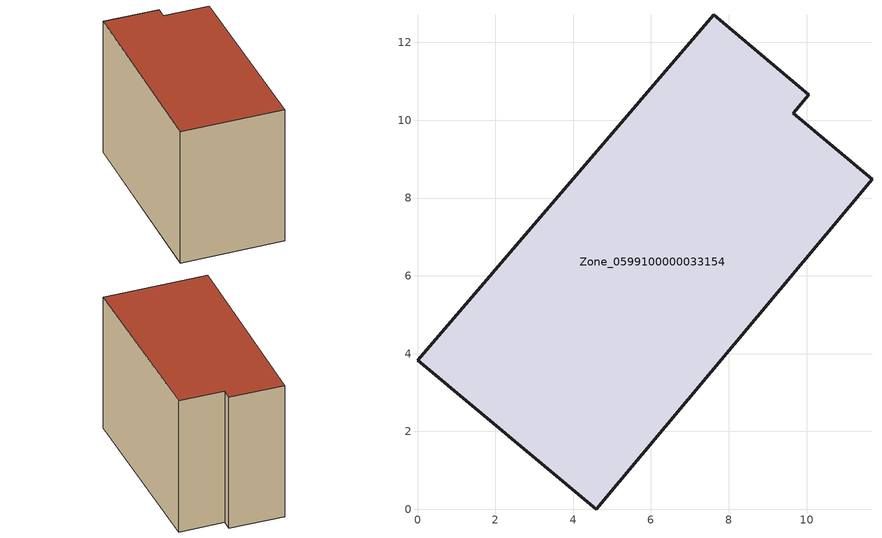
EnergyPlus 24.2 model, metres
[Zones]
Zone_0599100000033154
 floor ground (C_G): 0,3.83 7.61,12.71 10.06,10.65 9.65,10.18 11.68,8.48 4.6,0 z0
 wall outside (C_F): 4.6,0 11.68,8.48 9.65,10.18 10.06,10.65 7.61,12.71 0,3.83 4.6,0 z0:8.29
 roof outside (C_R): 7.61,12.71 0,3.83 4.6,0 11.68,8.48 9.65,10.18 10.06,10.65 z8.29
[BUILDING]
Pand.0599100000033154: North Axis=0; Terrain=City; Loads Convergence Tolerance Value=0.04; Temperature Convergence Tolerance Value=0.4; Solar Distribution=FullExterior; Maximum Number of Warmup Days=25; Minimum Number of Warmup Days=1
[Site:Location]
Rotterdam.The.Hague.AP_ZH_NLD Design_Conditions: Latitude=51.96; Longitude=4.45; Time Zone=1; Elevation=-4.5
[SITE:GROUNDTEMPERATURE:BUILDINGSURFACE]
18, 18, 18, 18, 18, 18, 18, 18, 18, 18, 18, 18
[MATERIAL] Thermal Absorptance=0.9; Solar Absorptance=0.7; Visible Absorptance=0.7
Name | Roughness | Thickness | Conductivity | Density | Specific Heat
G.TI.1946-1964 | MediumSmooth | 0.15 | 1 | 540 | 1210
F.TI.1946-1964 | Rough | 0.3 | 0.857143 | 1920 | 840
R.TI.1946-1964 | MediumRough | 0.2 | 0.277778 | 1500 | 1000
[CONSTRUCTION]
C_G: G.TI.1946-1964
C_F: F.TI.1946-1964
C_R: R.TI.1946-1964
[ZONE]
Zone_0599100000033154: Type=1; Multiplier=1; Ceiling Height=Autocalculate; Volume=Autocalculate; Floor Area=autocalculate; Part of Total Floor Area=Yes
[ZONEINFILTRATION:DESIGNFLOWRATE]
Infil_Zone_0599100000033154: Zone or ZoneList or Space or SpaceList=Zone_0599100000033154; Schedule=AlwaysOn; Design Flow Rate Calculation Method=Flow/Area; Flow Rate per Floor Area=0.003; Constant Term Coefficient=1; Temperature Term Coefficient=0; Velocity Term Coefficient=0; Velocity Squared Term Coefficient=0
[HVACTEMPLATE:ZONE:IDEALLOADSAIRSYSTEM]
Zone_0599100000033154: Maximum Heating Supply Air Temperature=50; Minimum Cooling Supply Air Temperature=13; Maximum Heating Supply Air Humidity Ratio=0.0156; Minimum Cooling Supply Air Humidity Ratio=0.0077; Heating Limit=NoLimit; Cooling Limit=NoLimit; Dehumidification Control Type=ConstantSensibleHeatRatio; Cooling Sensible Heat Ratio=0.7; Dehumidification Setpoint=60; Humidification Control Type=None; Humidification Setpoint=30; Outdoor Air Method=None; Outdoor Air Flow Rate per Person=0.00944; Outdoor Air Flow Rate per Zone Floor Area=0; Outdoor Air Flow Rate per Zone=0; Demand Controlled Ventilation Type=None; Outdoor Air Economizer Type=NoEconomizer; Heat Recovery Type=None; Sensible Heat Recovery Effectiveness=0.7; Latent Heat Recovery Effectiveness=0.65
[ZONECONTROL:THERMOSTAT]
ThermostatControl_Zone_0599100000033154: Zone or ZoneList=Zone_0599100000033154; Control Type Schedule=DualSetpointControlType; Control 1=Thermostat_Zone_0599100000033154; Temperature Difference Between Cutout And Setpoint=0
[THERMOSTATSETPOINT:DUALSETPOINT]
Thermostat_Zone_0599100000033154: Heating Setpoint Temperature Schedule=HeatingSetpoint_Zone_0599100000033154; Cooling Setpoint Temperature Schedule=CoolingSetpoint_Zone_0599100000033154
[SCHEDULE:COMPACT]
HeatingSetpoint_Zone_0599100000033154: Through: 12/31, For: AllDays, Until: 24:00, 21
CoolingSetpoint_Zone_0599100000033154: Through: 12/31, For: AllDays, Until: 24:00, 24
DualSetpointControlType: Through: 12/31, For: AllDays, Until: 24:00, 4
AlwaysOn: Through: 12/31, For: AllDays, Until: 24:00, 1
